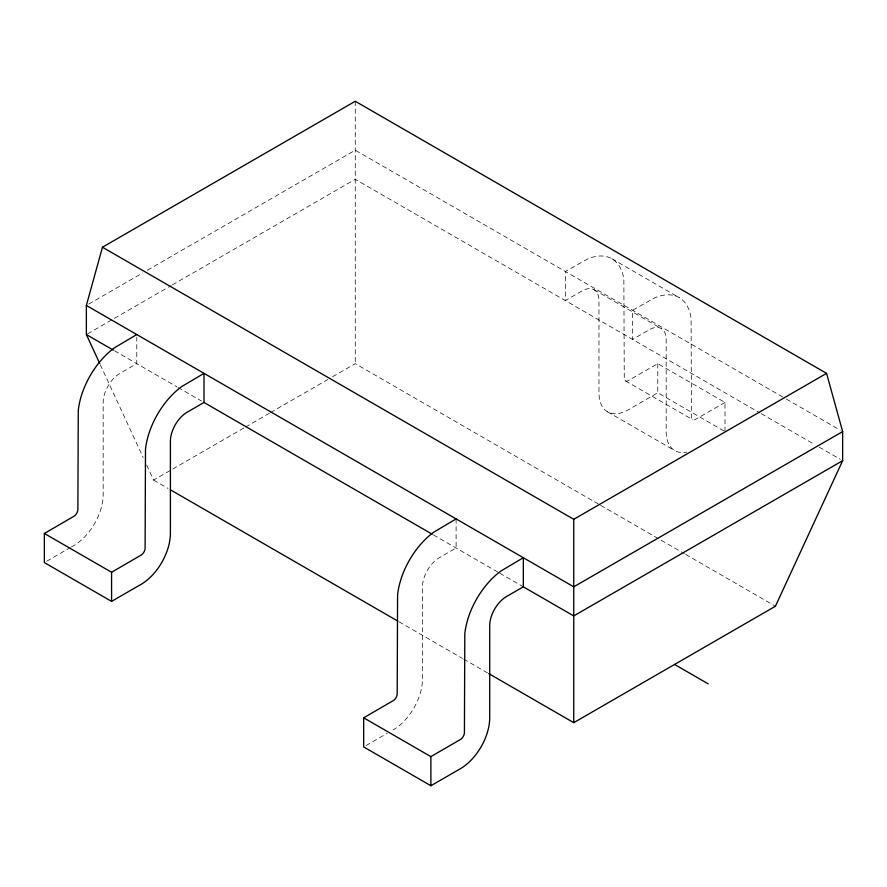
<?xml version="1.0" encoding="UTF-8"?>
<svg xmlns="http://www.w3.org/2000/svg" width="887" height="887" viewBox="0 0 887 887"><rect width="100%" height="100%" fill="white"/><g stroke="black" fill="none" stroke-linecap="round" stroke-linejoin="round"><path stroke-width="0.67" stroke-dasharray="4.43 3.33" d="M88.755 304.053L142.541 273.008M147.32 270.247L355.266 150.191L785.15 398.385M87.558 333.856L171.169 285.592M172.355 284.893L355.266 179.296L760.059 413.009M146.632 465.043L153.584 480.1L244.28 427.734M245.477 427.046L269.349 413.264M270.535 412.577L327.824 379.503M332.592 376.742L355.266 363.659L599.468 504.636M46.701 561.216L70.228 547.623M71.403 546.946L73.765 545.594A41.589 24.016 -60 0 0 103.169 494.647L103.169 402.465A23.772 13.726 -60 0 1 119.978 373.36L136.786 363.659L136.786 337.193M725.001 431.581L725.001 402.465L657.777 363.659L627.83 380.845A5.865 3.382 -60 0 1 624.26 378.782L623.86 279.871A59.496 34.349 -60 0 0 587.649 258.96L565.341 271.477L565.341 300.582L582.149 290.881A23.772 13.726 -60 0 1 598.958 300.582L598.958 392.764A41.589 24.016 -60 0 0 628.373 409.75L657.777 392.764L723.825 430.894M725.001 402.465L695.053 419.662A5.865 3.382 -60 0 1 691.483 417.6L691.084 318.677A59.496 34.349 -60 0 0 654.872 297.766L632.575 310.284L632.575 339.399L649.373 329.698A23.772 13.726 -60 0 1 666.181 339.399L666.181 431.581A41.589 24.016 -60 0 0 686.749 452.093M366.021 745.568L387.198 733.338M611.897 258.76L679.12 297.577M786.337 399.061L840.299 430.228M594.035 289.705L661.258 328.523M761.257 413.697L814.51 444.442M819.2 447.148L840.299 459.333M625.435 380.867L692.658 419.673M607.573 411.812L674.796 450.618M600.654 505.335L684.454 553.71M685.651 554.397L775.426 606.231M114.512 350.797L176.879 386.81M178.065 387.486L201.648 401.101M433.399 534.905L498.561 572.525M499.747 573.213L523.33 586.828M153.584 480.1L167.953 488.393M398.984 621.776L462.426 658.398M463.624 659.085L487.562 672.911M100.275 364.657L143.162 457.515M657.777 363.659L657.777 392.764M456.106 518.906L456.106 548.011L439.298 557.712A23.772 13.726 -60 0 0 422.489 586.828L422.489 679.01A41.589 24.016 -60 0 1 393.085 729.946M355.266 101.262L355.266 363.659"/><path stroke-width="1.33" d="M99.699 363.404L86.361 334.543L86.361 305.438L102.46 247.218L355.266 101.262L826.562 373.36L842.65 431.581L842.65 460.686L775.426 606.231L573.745 722.672L488.759 673.599M136.786 334.543L114.49 347.771A59.496 34.349 -60 0 0 78.267 410.504L77.879 509.881A5.865 3.382 -60 0 1 74.297 516.068L44.35 533.464L44.35 562.569L111.574 601.386L140.989 584.4A41.589 24.016 -60 0 0 170.393 533.464L170.393 441.282A23.772 13.726 -60 0 1 187.201 412.167L204.01 402.465L432.213 534.218M44.35 533.464L111.574 572.27L141.532 554.874A5.865 3.382 -60 0 0 145.102 548.687L145.49 449.321A59.496 34.349 -60 0 1 181.713 386.588L204.01 373.36L204.01 402.465M456.106 518.906L433.81 532.133A59.496 34.349 -60 0 0 397.587 594.867L397.199 694.233A5.865 3.382 -60 0 1 393.617 700.42L363.67 717.816L363.67 746.932L430.894 785.738L460.309 768.763A41.589 24.016 -60 0 0 489.713 717.816L489.713 625.634A23.772 13.726 -60 0 1 506.521 596.53L523.33 586.828L573.745 615.933L842.65 460.686M102.46 247.218L573.745 519.316L826.562 373.36M842.65 431.581L573.745 586.828L86.361 305.438M363.67 717.816L430.894 756.633L460.852 739.237A5.865 3.382 -60 0 0 464.422 733.05L464.81 633.673A59.496 34.349 -60 0 1 501.033 570.94L523.33 557.712L523.33 586.828M674.586 664.452L708.203 683.855M86.361 334.543L113.336 350.121M170.348 489.768L397.786 621.077M573.745 519.316L573.745 722.672M430.894 756.633L430.894 785.738M111.574 572.27L111.574 601.386"/></g></svg>
